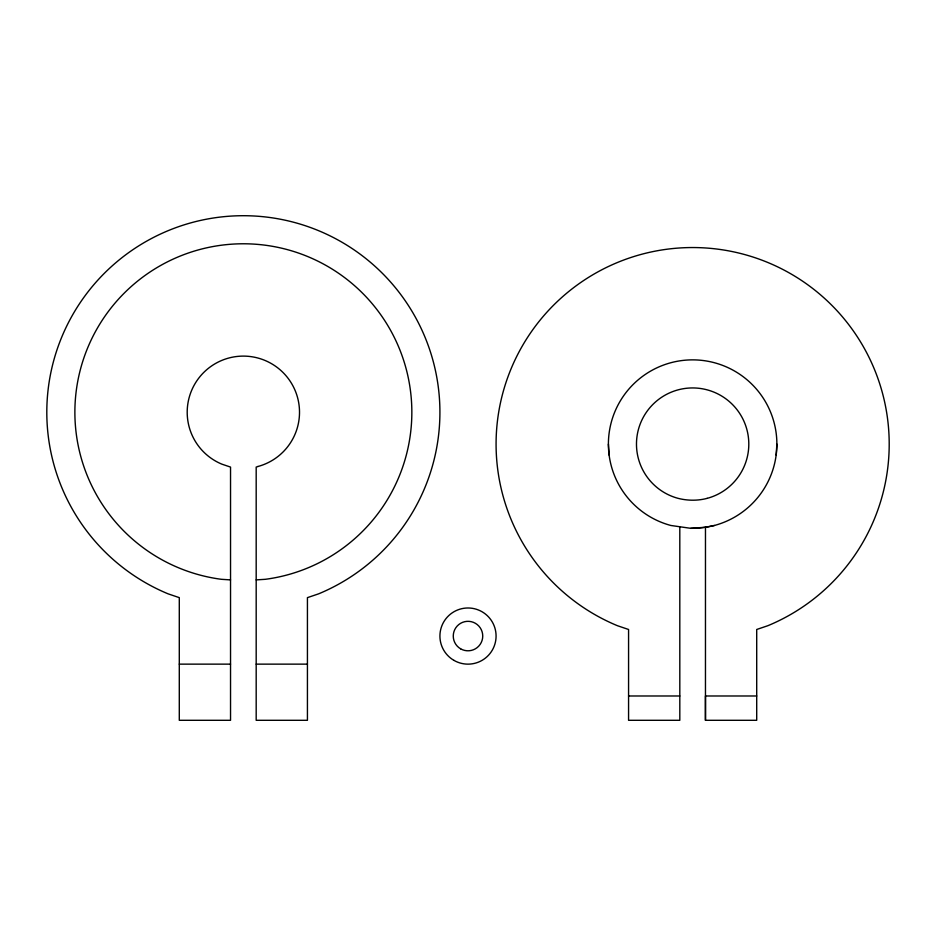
<?xml version="1.0" encoding="UTF-8"?>
<svg xmlns="http://www.w3.org/2000/svg" width="936" height="936" viewBox="0 0 936 936"><rect width="100%" height="100%" fill="white"/><g stroke="black" fill="none" stroke-linecap="round" stroke-linejoin="round"><path stroke-width="1.4" d="M679.805 527.26L679.817 720.299L628.571 720.299L628.571 629.483L617.421 625.704A196.56 196.56 0 0 1 536.702 324.441A196.56 196.56 0 0 1 848.578 324.441A196.56 196.56 0 0 1 767.859 625.704L756.709 629.483L756.709 720.299L705.463 720.299L705.475 527.26L714.437 525.47A84.24 84.24 0 0 0 761.647 395.788A84.24 84.24 0 0 0 623.633 395.788A84.24 84.24 0 0 0 670.843 525.47L690.768 528.325L705.475 527.26M776.155 455.095L776.88 444.097M256.183 579.899L265.356 579.302A168.48 168.48 0 0 0 385.456 321.738A168.48 168.48 0 0 0 101.263 321.738A168.48 168.48 0 0 0 221.364 579.302L230.537 579.899M179.291 664.139L230.537 664.139M256.183 664.139L307.429 664.139M628.571 695.986L679.817 695.986M756.709 695.986L705.463 695.986L705.463 720.299M608.4 444.097L609.125 455.095M714.437 525.47A96.408 96.408 0 0 1 690.768 528.325M257.891 466.502L256.183 467.087L256.183 720.299L307.429 720.299L307.429 597.636L318.579 593.857A196.56 196.56 0 0 0 399.298 292.605A196.56 196.56 0 0 0 87.422 292.605A196.56 196.56 0 0 0 168.141 593.857L179.291 597.636L179.291 720.299L230.537 720.299L230.537 467.087L221.867 464.151A56.16 56.16 0 0 1 200.339 376.167A56.16 56.16 0 0 1 290.722 382.087A56.16 56.16 0 0 1 257.891 466.502M707.171 498.35C697.694 500.877 687.586 500.76 678.109 498.35A56.16 56.16 0 0 1 646.636 411.887A56.16 56.16 0 0 1 738.644 411.887A56.16 56.16 0 0 1 707.171 498.35M453.96 660.383A28.08 28.08 0 0 0 496.08 636.059A28.08 28.08 0 0 0 453.96 611.746A28.08 28.08 0 0 0 453.96 660.383M460.629 648.823A14.742 14.742 0 0 0 482.742 636.059A14.742 14.742 0 0 0 460.629 623.294A14.742 14.742 0 0 0 460.629 648.823"/></g></svg>
